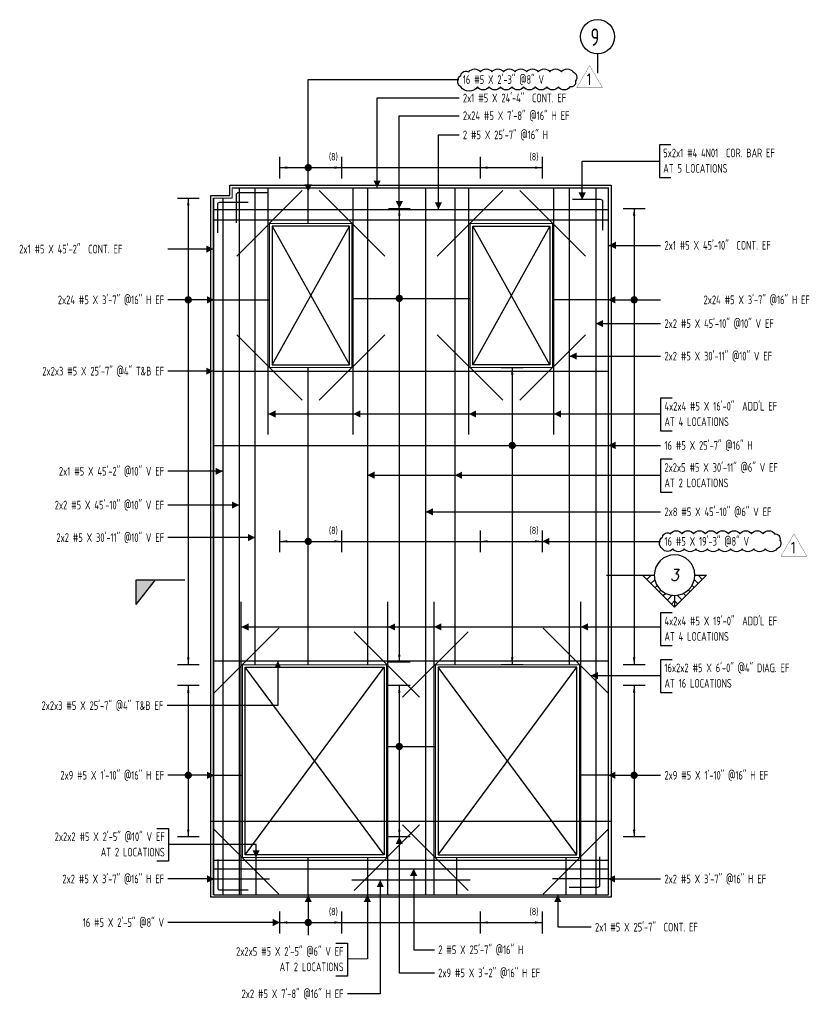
# Model space of a CAD drawing. Header units: inches. Extents: x 10095 to 38568, y -2433 to 4174.
# Drawn here: x 24308 to 24922, y 259 to 1021 of the extents above; entities that cross this region are included whole.
import ezdxf
from ezdxf.enums import TextEntityAlignment as Align

# ---------------------------------------------------------------- set-up
doc = ezdxf.new("R2010")
doc.units = ezdxf.units.IN
doc.header["$MEASUREMENT"] = 0
doc.linetypes.add('PHANTOM', pattern=[2.5, 1.25, -0.25, 0.25, -0.25, 0.25, -0.25])
doc.layers.get('0').update_dxf_attribs({"linetype": 'CONTINUOUS'})
for name, color, linetype in [('0-25', 7, 'CONTINUOUS'), ('0-25TEXT', 7, 'CONTINUOUS'), ('0-35', 3, 'CONTINUOUS'), ('0-35TEXT', 3, 'CONTINUOUS'), ('0-50', 10, 'CONTINUOUS'), ('3', 3, 'CONTINUOUS'), ('BAR-LBL', 2, 'CONTINUOUS'), ('GRID', 8, 'PHANTOM'), ('Hatch', 253, 'CONTINUOUS'), ('INTERMEDIATERANGELAY', 7, 'CONTINUOUS'), ('RANGELAY', 7, 'CONTINUOUS'), ('REBARS', 4, 'CONTINUOUS'), ('REV_1', 150, 'CONTINUOUS')]:
    doc.layers.add(name, color=color, linetype=linetype)
doc.layers.add('COVER', color=6, linetype='CONTINUOUS', lineweight=0, plot=False)
doc.styles.add('AR', font='ARCHQUIK.shx', dxfattribs={"width": 0.8})
doc.styles.add('ROMANT', font='romant')

# ---------------------------------------------------------------- blocks, each defined once
blk = doc.blocks.new('leadrblk')
blk.add_lwpolyline([(0, 0, 0, 1, 0), (1, 0, 1, 1, 0)], format="xyseb")
blk = doc.blocks.new('SECTARO')
at = {"linetype": 'Continuous'}
blk.add_line((33.32, 16.99), (20.13, 0), dxfattribs=at)
for p, q in [((33.32, 16.99), (33.32, 0)), ((33.32, 0), (0, 0))]:
    blk.add_line(p, q)
for points in [[(33.32, 0), (33.32, 16.99), (33.32, 0), (20.13, 0)], [(33.32, 16.99), (20.13, 0), (33.32, 0), (33.32, 16.99)]]:
    blk.add_solid(points, dxfattribs=at)
blk = doc.blocks.new('*X3')
at = {"color": 0, "linetype": 'Continuous'}
for p, q in [((-1.108, 0.278), (-1.075, 0.312)), ((-1.081, 0.217), (-1.031, 0.267)), ((-1.013, 0.197), (-0.986, 0.223)), ((-0.96, 0.161), (-0.942, 0.179)), ((-0.92, 0.112), (-0.898, 0.135)), ((-0.895, 0.05), (-0.854, 0.091)), ((-0.856, 0), (-0.81, 0.046)), ((-0.768, 0), (-0.765, 0.002))]:
    blk.add_line(p, q, dxfattribs=at)
blk = doc.blocks.new('*X2')
at = {"color": 0, "linetype": 'Continuous'}
for p, q in [((-1.108, 0.278), (-1.075, 0.312)), ((-0.96, 0.161), (-0.942, 0.179)), ((-0.856, 0), (-0.81, 0.046))]:
    blk.add_line(p, q, dxfattribs=at)
blk = doc.blocks.new('SECTNU')
at = {"linetype": 'Continuous'}
blk.add_line((-24.74, 0), (-32.81, 0), dxfattribs=at)
blk.add_line((0, 0), (-24.74, 0))
at = {"layer": '3'}
for p, q in [((-68.89, 0), (-46.81, 22.07)), ((-60.81, 0), (-68.89, 0))]:
    blk.add_line(p, q, dxfattribs=at)
at = {"layer": '3', "linetype": 'Continuous'}
blk.add_line((-46.81, 14), (-46.81, 22.07), dxfattribs=at)
at = {"layer": '3'}
for points in [[(-46.81, 22.07), (-24.74, 0), (-32.81, 0, 1)], [(-32.81, 0, 0.414214), (-46.81, 14)]]:
    blk.add_lwpolyline(points, format="xyb", dxfattribs=at)
for start, end in [(90, 180), (180, 0)]:
    blk.add_arc((-46.81, 0), 14, start, end, dxfattribs=at)
at = {"linetype": 'Continuous', "xscale": -64, "yscale": 64, "zscale": 64, "rotation": 359.9999999999999}
blk.add_blockref('*X3', (-117.73, 0), dxfattribs=at)
at = {"linetype": 'Continuous', "xscale": 64, "yscale": 64, "zscale": 64}
for name in ['*X3', '*X2']:
    blk.add_blockref(name, (24.1, 0), dxfattribs=at)
at = {"linetype": 'Continuous', "style": 'ROMANT', "oblique": 9, "width": 0.9}
blk.add_attdef('NO', text='', height=8, dxfattribs=at).set_placement((-46.81, 0), align=Align.MIDDLE)
blk = doc.blocks.new('*U723', base_point=(24723.02, 698.56))
at = {"layer": 'REBARS', "color": 0}
blk.add_lwpolyline([(24723.33, 698.56), (24723.33, 890.56)], dxfattribs=at)
blk = doc.blocks.new('*U724', base_point=(24657.64, 698.56))
at = {"layer": 'REBARS', "color": 0}
blk.add_lwpolyline([(24657.32, 698.56), (24657.32, 890.56)], dxfattribs=at)
blk = doc.blocks.new('*U725', base_point=(24567.03, 698.56))
at = {"layer": 'REBARS', "color": 0}
blk.add_lwpolyline([(24567.34, 698.56), (24567.34, 890.56)], dxfattribs=at)
blk = doc.blocks.new('*U726', base_point=(24501.64, 698.56))
at = {"layer": 'REBARS', "color": 0}
blk.add_lwpolyline([(24501.33, 698.56), (24501.33, 890.56)], dxfattribs=at)
blk = doc.blocks.new('*U571', base_point=(24605.53, 394.67))
at = {"layer": 'REBARS', "color": 0}
blk.add_lwpolyline([(24605.75, 394.89), (24656.67, 343.98)], dxfattribs=at)
blk = doc.blocks.new('*U572', base_point=(24605.53, 494.44))
at = {"layer": 'REBARS', "color": 0}
blk.add_lwpolyline([(24605.75, 494.22), (24656.67, 545.14)], dxfattribs=at)
blk = doc.blocks.new('*U573', base_point=(24458.48, 391.72))
at = {"layer": 'REBARS', "color": 0}
blk.add_lwpolyline([(24458.71, 391.94), (24509.62, 341.03)], dxfattribs=at)
blk = doc.blocks.new('*U574', base_point=(24619.13, 394.67))
at = {"layer": 'REBARS', "color": 0}
blk.add_lwpolyline([(24618.91, 394.89), (24568, 343.98)], dxfattribs=at)
blk = doc.blocks.new('*U575', base_point=(24458.48, 497.4))
at = {"layer": 'REBARS', "color": 0}
blk.add_lwpolyline([(24458.71, 497.18), (24509.62, 548.09)], dxfattribs=at)
blk = doc.blocks.new('*U576', base_point=(24619.13, 494.44))
at = {"layer": 'REBARS', "color": 0}
blk.add_lwpolyline([(24618.91, 494.22), (24568, 545.14)], dxfattribs=at)
blk = doc.blocks.new('*U1306', base_point=(24632.53, 775.96))
at = {"layer": 'REBARS', "color": 0}
blk.add_lwpolyline([(24632.75, 776.18), (24683.66, 725.27)], dxfattribs=at)
blk = doc.blocks.new('*U1307', base_point=(24748.13, 775.96))
at = {"layer": 'REBARS', "color": 0}
blk.add_lwpolyline([(24747.91, 776.18), (24697, 725.27)], dxfattribs=at)
blk = doc.blocks.new('*U1308', base_point=(24632.53, 837.69))
at = {"layer": 'REBARS', "color": 0}
blk.add_lwpolyline([(24632.75, 837.47), (24683.66, 888.39)], dxfattribs=at)
blk = doc.blocks.new('*U1309', base_point=(24748.13, 837.69))
at = {"layer": 'REBARS', "color": 0}
blk.add_lwpolyline([(24747.91, 837.47), (24697, 888.39)], dxfattribs=at)
blk = doc.blocks.new('*U1310', base_point=(24476.53, 775.96))
at = {"layer": 'REBARS', "color": 0}
blk.add_lwpolyline([(24476.75, 776.18), (24527.67, 725.27)], dxfattribs=at)
blk = doc.blocks.new('*U1311', base_point=(24592.14, 775.96))
at = {"layer": 'REBARS', "color": 0}
blk.add_lwpolyline([(24591.92, 776.18), (24541, 725.27)], dxfattribs=at)
blk = doc.blocks.new('*U1312', base_point=(24476.53, 837.69))
at = {"layer": 'REBARS', "color": 0}
blk.add_lwpolyline([(24476.75, 837.47), (24527.67, 888.39)], dxfattribs=at)
blk = doc.blocks.new('*U1313', base_point=(24592.14, 837.69))
at = {"layer": 'REBARS', "color": 0}
blk.add_lwpolyline([(24591.92, 837.47), (24541, 888.39)], dxfattribs=at)
blk = doc.blocks.new('*U1076', base_point=(24461.71, 344.05))
at = {"layer": 'REBARS', "color": 0}
blk.add_lwpolyline([(24461.96, 368.05), (24461.96, 346.05, 0.414214), (24463.71, 344.3), (24485.71, 344.3)], format="xyb", dxfattribs=at)
blk = doc.blocks.new('*U1077', base_point=(24759.23, 346.05))
at = {"layer": 'REBARS', "color": 0}
blk.add_lwpolyline([(24758.98, 370.05), (24758.98, 348.05, -0.414214), (24757.23, 346.3), (24735.23, 346.3)], format="xyb", dxfattribs=at)
blk = doc.blocks.new('*U698', base_point=(24766.27, 340.56))
at = {"layer": 'REBARS', "color": 0}
blk.add_lwpolyline([(24765.96, 340.56), (24765.96, 890.56)], dxfattribs=at)
blk = doc.blocks.new('*U639', base_point=(24459.02, 340.56))
at = {"layer": 'REBARS', "color": 0}
blk.add_lwpolyline([(24458.71, 340.56), (24458.71, 882.56)], dxfattribs=at)
blk = doc.blocks.new('*U1481', base_point=(24532.68, 862.6))
at = {"layer": 'REBARS', "color": 0}
blk.add_lwpolyline([(24532.36, 862.6), (24532.36, 889.6)], dxfattribs=at)
blk = doc.blocks.new('*U1078', base_point=(24461.71, 879.56))
at = {"layer": 'REBARS', "color": 0}
blk.add_lwpolyline([(24461.96, 855.56), (24461.96, 877.56, -0.414214), (24463.71, 879.31), (24485.71, 879.31)], format="xyb", dxfattribs=at)
blk = doc.blocks.new('*U1351', base_point=(24458.71, 689.83))
at = {"layer": 'REBARS', "color": 0}
blk.add_lwpolyline([(24458.71, 690.14), (24765.71, 690.14)], dxfattribs=at)
blk = doc.blocks.new('rendmark')
at = {"color": 4}
blk.add_line((0, -3), (0, 3), dxfattribs=at)
blk = doc.blocks.new('rarrow')
at = {"color": 7}
blk.add_solid([(2, -0.33), (2, 0.33), (0, 0)], dxfattribs=at)
blk = doc.blocks.new('*U1788', base_point=(24690.98, 750.85))
at = {"layer": 'RANGELAY'}
blk.add_line((24690.98, 750.85), (24690.98, 519.56), dxfattribs=at)
at = {"layer": 'RANGELAY', "xscale": 2.834645669291339, "yscale": 2.834645669291339}
for name, p, rotation in [('rendmark', (24690.98, 750.85), 269.9999999999999), ('rarrow', (24690.98, 750.85), 269.9999999999999), ('rendmark', (24690.98, 519.56), 89.999996929531), ('rarrow', (24690.98, 519.56), 89.999996929531)]:
    blk.add_blockref(name, p, dxfattribs=dict(at, rotation=rotation))
blk = doc.blocks.new('VPM75F6F0')
at = {"const_width": 1}
blk.add_lwpolyline([(-0.5, 0, 1), (0.5, 0, 1)], format="xyb", close=True, dxfattribs=at)
blk = doc.blocks.new('*U745', base_point=(24473.956016, 890.245465))
at = {"layer": 'REBARS', "color": 0}
blk.add_lwpolyline([(24473.956016, 890.557965), (24765.956016, 890.557965)], dxfattribs=at)
blk = doc.blocks.new('*U640', base_point=(24458.39, 882.56))
at = {"layer": 'REBARS', "color": 0}
blk.add_lwpolyline([(24458.71, 882.56), (24458.71, 340.56)], dxfattribs=at)
blk = doc.blocks.new('*U1079', base_point=(24476.33, 887.21))
at = {"layer": 'REBARS', "color": 0}
blk.add_lwpolyline([(24476.58, 863.21), (24476.58, 885.21, -0.414214), (24478.33, 886.96), (24500.33, 886.96)], format="xyb", dxfattribs=at)
blk = doc.blocks.new('*U638', base_point=(24465.59, 882.56))
at = {"layer": 'REBARS', "color": 0}
blk.add_lwpolyline([(24465.9, 882.56), (24465.9, 340.56)], dxfattribs=at)
blk = doc.blocks.new('*U1080', base_point=(24761.75, 881.62))
at = {"layer": 'REBARS', "color": 0}
blk.add_lwpolyline([(24761.5, 857.62), (24761.5, 879.62, 0.414214), (24759.75, 881.37), (24737.75, 881.37)], format="xyb", dxfattribs=at)
blk = doc.blocks.new('*U656', base_point=(24532.68, 340.56))
at = {"layer": 'REBARS', "color": 0}
blk.add_lwpolyline([(24532.36, 340.56), (24532.36, 369.56)], dxfattribs=at)
blk = doc.blocks.new('*U1350', base_point=(24458.96, 873.34))
at = {"layer": 'REBARS', "color": 0}
blk.add_lwpolyline([(24458.96, 873.65), (24765.96, 873.65)], dxfattribs=at)
blk = doc.blocks.new('*U1787', base_point=(24785.77, 503.56))
at = {"layer": 'RANGELAY'}
blk.add_line((24785.77, 503.56), (24785.77, 385.56), dxfattribs=at)
at = {"layer": 'RANGELAY', "xscale": 2.834645669291339, "yscale": 2.834645669291339}
for name, p, rotation in [('rendmark', (24785.77, 503.56), 269.9999999999999), ('rarrow', (24785.77, 503.56), 269.9999999999999), ('rarrow', (24785.77, 385.56), 89.999996929531), ('rendmark', (24785.77, 385.56), 89.999996929531)]:
    blk.add_blockref(name, p, dxfattribs=dict(at, rotation=rotation))
blk = doc.blocks.new('VPM75FBD0')
at = {"const_width": 1}
blk.add_lwpolyline([(-0.5, 0, 1), (0.5, 0, 1)], format="xyb", close=True, dxfattribs=at)
blk = doc.blocks.new('*U673', base_point=(24765.53, 433.19))
at = {"layer": 'REBARS', "color": 0}
blk.add_lwpolyline([(24765.53, 433.51), (24743.53, 433.51)], dxfattribs=at)
blk = doc.blocks.new('*U1786', base_point=(24785.77, 874.56))
at = {"layer": 'RANGELAY'}
blk.add_line((24785.77, 874.56), (24785.77, 519.56), dxfattribs=at)
at = {"layer": 'RANGELAY', "xscale": 2.834645669291339, "yscale": 2.834645669291339}
for name, p, rotation in [('rendmark', (24785.77, 874.56), 269.9999999999999), ('rarrow', (24785.77, 874.56), 269.9999999999999), ('rendmark', (24785.77, 519.56), 89.999996929531), ('rarrow', (24785.77, 519.56), 89.999996929531)]:
    blk.add_blockref(name, p, dxfattribs=dict(at, rotation=rotation))
blk = doc.blocks.new('VPM75FCD0')
at = {"const_width": 1}
blk.add_lwpolyline([(-0.5, 0, 1), (0.5, 0, 1)], format="xyb", close=True, dxfattribs=at)
blk = doc.blocks.new('*U781', base_point=(24765.53, 803.08))
at = {"layer": 'REBARS', "color": 0}
blk.add_lwpolyline([(24765.53, 803.4), (24722.53, 803.4)], dxfattribs=at)
blk = doc.blocks.new('*U1785', base_point=(24439.1, 503.56))
at = {"layer": 'RANGELAY'}
blk.add_line((24439.1, 503.56), (24439.1, 385.56), dxfattribs=at)
at = {"layer": 'RANGELAY', "xscale": 2.834645669291339, "yscale": 2.834645669291339}
for name, p, rotation in [('rendmark', (24439.1, 503.56), 269.9999999999999), ('rarrow', (24439.1, 503.56), 269.9999999999999), ('rarrow', (24439.1, 385.56), 89.999996929531), ('rendmark', (24439.1, 385.56), 89.999996929531)]:
    blk.add_blockref(name, p, dxfattribs=dict(at, rotation=rotation))
blk = doc.blocks.new('VPM75FDD0')
at = {"const_width": 1}
blk.add_lwpolyline([(-0.5, 0, 1), (0.5, 0, 1)], format="xyb", close=True, dxfattribs=at)
blk = doc.blocks.new('*U672', base_point=(24459.33, 433.19))
at = {"layer": 'REBARS', "color": 0}
blk.add_lwpolyline([(24459.33, 433.51), (24481.33, 433.51)], dxfattribs=at)
blk = doc.blocks.new('*U1784', base_point=(24439.1, 882.56))
at = {"layer": 'RANGELAY'}
blk.add_line((24439.1, 882.56), (24439.1, 519.56), dxfattribs=at)
at = {"layer": 'RANGELAY', "xscale": 2.834645669291339, "yscale": 2.834645669291339}
for name, p, rotation in [('rendmark', (24439.1, 882.56), 269.9999999999999), ('rarrow', (24439.1, 882.56), 269.9999999999999), ('rendmark', (24439.1, 519.56), 89.999996929531), ('rarrow', (24439.1, 519.56), 89.999996929531)]:
    blk.add_blockref(name, p, dxfattribs=dict(at, rotation=rotation))
blk = doc.blocks.new('VPM75FED0')
at = {"const_width": 1}
blk.add_lwpolyline([(-0.5, 0, 1), (0.5, 0, 1)], format="xyb", close=True, dxfattribs=at)
blk = doc.blocks.new('*U780', base_point=(24459.33, 803.08))
at = {"layer": 'REBARS', "color": 0}
blk.add_lwpolyline([(24459.33, 803.4), (24502.33, 803.4)], dxfattribs=at)
blk = doc.blocks.new('*U762', base_point=(24491.43, 519.56))
at = {"layer": 'REBARS', "color": 0}
blk.add_lwpolyline([(24491.11, 519.56), (24491.11, 890.56)], dxfattribs=at)
blk = doc.blocks.new('*U697', base_point=(24478.39, 890.56))
at = {"layer": 'REBARS', "color": 0}
blk.add_lwpolyline([(24478.71, 890.56), (24478.71, 340.56)], dxfattribs=at)
blk = doc.blocks.new('*U1783', base_point=(24603.17, 874.56))
at = {"layer": 'RANGELAY'}
blk.add_line((24603.17, 874.56), (24603.17, 521.56), dxfattribs=at)
at = {"layer": 'RANGELAY', "xscale": 2.834645669291339, "yscale": 2.834645669291339}
for name, p, rotation in [('rendmark', (24603.17, 874.56), 269.9999999999999), ('rarrow', (24603.17, 874.56), 269.9999999999999), ('rarrow', (24603.17, 521.56), 89.999996929531), ('rendmark', (24603.17, 521.56), 89.999996929531)]:
    blk.add_blockref(name, p, dxfattribs=dict(at, rotation=rotation))
blk = doc.blocks.new('VPM760110')
at = {"const_width": 1}
blk.add_lwpolyline([(-0.5, 0, 1), (0.5, 0, 1)], format="xyb", close=True, dxfattribs=at)
blk = doc.blocks.new('*U801', base_point=(24566.32, 804.22))
at = {"layer": 'REBARS', "color": 0}
blk.add_lwpolyline([(24566.32, 804.53), (24658.32, 804.53)], dxfattribs=at)
blk = doc.blocks.new('*U1782', base_point=(24603.17, 503.56))
at = {"layer": 'RANGELAY'}
blk.add_line((24603.17, 503.56), (24603.17, 385.56), dxfattribs=at)
at = {"layer": 'RANGELAY', "xscale": 2.834645669291339, "yscale": 2.834645669291339}
for name, p, rotation in [('rendmark', (24603.17, 503.56), 269.9999999999999), ('rarrow', (24603.17, 503.56), 269.9999999999999), ('rarrow', (24603.17, 385.56), 89.999996929531), ('rendmark', (24603.17, 385.56), 89.999996929531)]:
    blk.add_blockref(name, p, dxfattribs=dict(at, rotation=rotation))
blk = doc.blocks.new('VPM760210')
at = {"const_width": 1}
blk.add_lwpolyline([(-0.5, 0, 1), (0.5, 0, 1)], format="xyb", close=True, dxfattribs=at)
blk = doc.blocks.new('*U680', base_point=(24593.33, 455.6))
at = {"layer": 'REBARS', "color": 0}
blk.add_lwpolyline([(24593.33, 455.92), (24631.33, 455.92)], dxfattribs=at)
blk = doc.blocks.new('*U1349', base_point=(24458.96, 340.87))
at = {"layer": 'REBARS', "color": 0}
blk.add_lwpolyline([(24458.96, 340.56), (24765.96, 340.56)], dxfattribs=at)
blk = doc.blocks.new('*U696', base_point=(24623.32, 890.56))
at = {"layer": 'REBARS', "color": 0}
blk.add_lwpolyline([(24623.63, 890.56), (24623.63, 340.56)], dxfattribs=at)
blk = doc.blocks.new('*U759', base_point=(24646.02, 890.56))
at = {"layer": 'REBARS', "color": 0}
blk.add_lwpolyline([(24646.33, 890.56), (24646.33, 519.56)], dxfattribs=at)
blk = doc.blocks.new('*U760', base_point=(24578.03, 890.56))
at = {"layer": 'REBARS', "color": 0}
blk.add_lwpolyline([(24578.34, 890.56), (24578.34, 519.56)], dxfattribs=at)
blk = doc.blocks.new('*U577', base_point=(24766.18, 391.72))
at = {"layer": 'REBARS', "color": 0}
blk.add_lwpolyline([(24765.96, 391.94), (24715.04, 341.03)], dxfattribs=at)
blk = doc.blocks.new('*U578', base_point=(24766.18, 497.4))
at = {"layer": 'REBARS', "color": 0}
blk.add_lwpolyline([(24765.96, 497.18), (24715.04, 548.09)], dxfattribs=at)
blk = doc.blocks.new('*U538', base_point=(24744.02, 340.56))
at = {"layer": 'REBARS', "color": 0}
blk.add_lwpolyline([(24744.33, 340.56), (24744.33, 568.56)], dxfattribs=at)
blk = doc.blocks.new('*U539', base_point=(24630.64, 340.56))
at = {"layer": 'REBARS', "color": 0}
blk.add_lwpolyline([(24630.33, 340.56), (24630.33, 568.56)], dxfattribs=at)
blk = doc.blocks.new('*U540', base_point=(24594.02, 340.56))
at = {"layer": 'REBARS', "color": 0}
blk.add_lwpolyline([(24594.33, 340.56), (24594.33, 568.56)], dxfattribs=at)
blk = doc.blocks.new('*U541', base_point=(24480.64, 340.56))
at = {"layer": 'REBARS', "color": 0}
blk.add_lwpolyline([(24480.33, 340.56), (24480.33, 568.56)], dxfattribs=at)
blk = doc.blocks.new('*U654', base_point=(24732.51, 340.56))
at = {"layer": 'REBARS', "color": 0}
blk.add_lwpolyline([(24732.82, 340.56), (24732.82, 369.56)], dxfattribs=at)
blk = doc.blocks.new('*U655', base_point=(24492.15, 340.56))
at = {"layer": 'REBARS', "color": 0}
blk.add_lwpolyline([(24491.84, 340.56), (24491.84, 369.56)], dxfattribs=at)
blk = doc.blocks.new('*U1347', base_point=(24458.71, 748.21))
at = {"layer": 'REBARS', "color": 0}
blk.add_lwpolyline([(24458.71, 747.9), (24765.71, 747.9)], dxfattribs=at)
blk = doc.blocks.new('*U1348', base_point=(24458.71, 865.44))
at = {"layer": 'REBARS', "color": 0}
blk.add_lwpolyline([(24458.71, 865.76), (24765.71, 865.76)], dxfattribs=at)
blk = doc.blocks.new('*U652', base_point=(24647.46, 369.56))
at = {"layer": 'REBARS', "color": 0}
blk.add_lwpolyline([(24647.78, 369.56), (24647.78, 340.56)], dxfattribs=at)
blk = doc.blocks.new('*U653', base_point=(24578.03, 369.56))
at = {"layer": 'REBARS', "color": 0}
blk.add_lwpolyline([(24578.34, 369.56), (24578.34, 340.56)], dxfattribs=at)
blk = doc.blocks.new('*U1345', base_point=(24458.71, 367.74))
at = {"layer": 'REBARS', "color": 0}
blk.add_lwpolyline([(24458.71, 367.43), (24765.71, 367.43)], dxfattribs=at)
blk = doc.blocks.new('*U1346', base_point=(24458.71, 522.19))
at = {"layer": 'REBARS', "color": 0}
blk.add_lwpolyline([(24458.71, 522.51), (24765.71, 522.51)], dxfattribs=at)
blk = doc.blocks.new('*U1781', base_point=(24510.33, 318.97))
at = {"layer": 'INTERMEDIATERANGELAY'}
blk.add_line((24558.34, 318.97), (24666.32, 318.97), dxfattribs=at)
at = {"layer": 'RANGELAY'}
for p, q in [((24510.33, 318.97), (24558.34, 318.97)), ((24666.32, 318.97), (24714.33, 318.97))]:
    blk.add_line(p, q, dxfattribs=at)
at = {"layer": 'RANGELAY', "xscale": 2.834645669291339, "yscale": 2.834645669291339}
for name, p in [('rendmark', (24510.33, 318.97)), ('rendmark', (24666.32, 318.97)), ('rarrow', (24510.33, 318.97)), ('rarrow', (24666.32, 318.97))]:
    blk.add_blockref(name, p, dxfattribs=at)
at = {"layer": 'RANGELAY', "xscale": 2.834645669291339, "yscale": 2.834645669291339, "rotation": 179.999996929531}
for name, p in [('rendmark', (24558.34, 318.97)), ('rendmark', (24714.33, 318.97)), ('rarrow', (24558.34, 318.97)), ('rarrow', (24714.33, 318.97))]:
    blk.add_blockref(name, p, dxfattribs=at)
blk = doc.blocks.new('VPM760A50')
at = {"const_width": 1}
blk.add_lwpolyline([(-0.5, 0, 1), (0.5, 0, 1)], format="xyb", close=True, dxfattribs=at)
blk = doc.blocks.new('*U1780', base_point=(24510.33, 615.49))
at = {"layer": 'INTERMEDIATERANGELAY'}
blk.add_line((24558.34, 615.49), (24666.32, 615.49), dxfattribs=at)
at = {"layer": 'RANGELAY'}
for p, q in [((24510.33, 615.49), (24558.34, 615.49)), ((24666.32, 615.49), (24714.33, 615.49))]:
    blk.add_line(p, q, dxfattribs=at)
at = {"layer": 'RANGELAY', "xscale": 2.834645669291339, "yscale": 2.834645669291339}
for name, p in [('rendmark', (24510.33, 615.49)), ('rendmark', (24666.32, 615.49)), ('rarrow', (24510.33, 615.49)), ('rarrow', (24666.32, 615.49))]:
    blk.add_blockref(name, p, dxfattribs=at)
at = {"layer": 'RANGELAY', "xscale": 2.834645669291339, "yscale": 2.834645669291339, "rotation": 179.999996929531}
for name, p in [('rendmark', (24558.34, 615.49)), ('rendmark', (24714.33, 615.49)), ('rarrow', (24558.34, 615.49)), ('rarrow', (24714.33, 615.49))]:
    blk.add_blockref(name, p, dxfattribs=at)
blk = doc.blocks.new('VPM760AF0')
at = {"const_width": 1}
blk.add_lwpolyline([(-0.5, 0, 1), (0.5, 0, 1)], format="xyb", close=True, dxfattribs=at)
blk = doc.blocks.new('*U1779', base_point=(24510.33, 906.25))
at = {"layer": 'INTERMEDIATERANGELAY'}
blk.add_line((24558.34, 906.25), (24666.32, 906.25), dxfattribs=at)
at = {"layer": 'RANGELAY'}
for p, q in [((24510.33, 906.25), (24558.34, 906.25)), ((24666.32, 906.25), (24714.33, 906.25))]:
    blk.add_line(p, q, dxfattribs=at)
at = {"layer": 'RANGELAY', "xscale": 2.834645669291339, "yscale": 2.834645669291339}
for name, p in [('rendmark', (24510.33, 906.25)), ('rendmark', (24666.32, 906.25)), ('rarrow', (24510.33, 906.25)), ('rarrow', (24666.32, 906.25))]:
    blk.add_blockref(name, p, dxfattribs=at)
at = {"layer": 'RANGELAY', "xscale": 2.834645669291339, "yscale": 2.834645669291339, "rotation": 179.999996929531}
for name, p in [('rendmark', (24558.34, 906.25)), ('rendmark', (24714.33, 906.25)), ('rarrow', (24558.34, 906.25)), ('rarrow', (24714.33, 906.25))]:
    blk.add_blockref(name, p, dxfattribs=at)
blk = doc.blocks.new('VPM760B90')
at = {"const_width": 1}
blk.add_lwpolyline([(-0.5, 0, 1), (0.5, 0, 1)], format="xyb", close=True, dxfattribs=at)
blk = doc.blocks.new('*U761', base_point=(24735.18, 519.56))
at = {"layer": 'REBARS', "color": 0}
blk.add_lwpolyline([(24735.5, 519.56), (24735.5, 890.56)], dxfattribs=at)
blk = doc.blocks.new('*U695', base_point=(24756.27, 890.56))
at = {"layer": 'REBARS', "color": 0}
blk.add_lwpolyline([(24755.96, 890.56), (24755.96, 340.56)], dxfattribs=at)
blk = doc.blocks.new('*U1473', base_point=(24532.68, 519.56))
at = {"layer": 'REBARS', "color": 0}
blk.add_lwpolyline([(24532.36, 519.56), (24532.36, 750.56)], dxfattribs=at)
blk = doc.blocks.new('*U779', base_point=(24765.33, 352.53))
at = {"layer": 'REBARS', "color": 0}
blk.add_lwpolyline([(24765.33, 352.84), (24722.33, 352.84)], dxfattribs=at)
blk = doc.blocks.new('*U1344', base_point=(24458.96, 360.5))
at = {"layer": 'REBARS', "color": 0}
blk.add_lwpolyline([(24458.96, 360.81), (24765.96, 360.81)], dxfattribs=at)
blk = doc.blocks.new('*U778', base_point=(24459.33, 352.53))
at = {"layer": 'REBARS', "color": 0}
blk.add_lwpolyline([(24459.33, 352.84), (24502.33, 352.84)], dxfattribs=at)
blk = doc.blocks.new('*U800', base_point=(24566.32, 351.87))
at = {"layer": 'REBARS', "color": 0}
blk.add_lwpolyline([(24566.32, 352.18), (24658.32, 352.18)], dxfattribs=at)
blk = doc.blocks.new('Rev_Tri (48)')
at = {"const_width": 0.128}
blk.add_lwpolyline([(6.69, 11.58), (13.37, 0), (0, 0)], close=True, dxfattribs=at)
at = {"color": 1, "style": 'ROMANT'}
blk.add_attdef('R', (3.93, 1.52, -0.03), '', height=5.75, dxfattribs=at)

msp = doc.modelspace()

# ---------------------------------------------------------------- linework, layer by layer
at = {"layer": '0-25'}
for p, q in [((24504.33102, 860.80797), (24564.33798, 752.84814)), ((24504.33102, 752.84814), (24564.33798, 860.80797)), ((24720.33102, 860.80797), (24660.32405, 752.84814)), ((24720.33102, 752.84814), (24660.32405, 860.80797)), ((24483.33102, 371.55797), (24591.33102, 517.55842)), ((24591.33102, 371.55797), (24483.33102, 517.55842)), ((24741.33102, 371.55797), (24633.33102, 517.55842)), ((24633.33102, 371.55797), (24741.33102, 517.55842))]:
    msp.add_line(p, q, dxfattribs=at)
at = {"layer": '0-25TEXT'}
for points in [[(24532.36311, 884.58463), (24532.36311, 974.75999), (24649.57573, 974.75999)], [(24585.91493, 890.55797), (24585.91493, 960.42353), (24649.66703, 960.42353)], [(24603.17422, 874.55797), (24603.17422, 946.67025), (24649.66703, 946.67025)], [(24633.59166, 873.6477), (24633.59166, 931.74554), (24649.66703, 931.74554)], [(24814.42135, 924.04015), (24805.42229, 924.04015), (24805.42229, 898.54283), (24814.42135, 898.54283)], [(24745.39305, 881.37155), (24745.39306, 911.29149), (24805.42229, 911.29149)], [(24458.70599, 842.8843), (24423.26368, 842.8843)], [(24765.95602, 845.78801), (24806.36721, 845.78801)], [(24459.33102, 803.39723), (24423.26368, 803.39723)], [(24765.53242, 803.39723), (24806.36588, 803.39723)], [(24755.956, 784.91944), (24806.36721, 784.91944)], [(24735.49509, 759.61519), (24806.36721, 759.61519)], [(24458.70599, 747.90042), (24423.26368, 747.90042)], [(24815.36627, 726.98115), (24806.36721, 726.98115), (24806.36721, 701.48383), (24815.36627, 701.48383)], [(24501.33096, 714.60745), (24806.36721, 714.60745)], [(24765.6811, 690.13774), (24806.36721, 690.13774)], [(24815.36627, 679.34707), (24806.36721, 679.34707), (24806.36721, 653.84975), (24815.36627, 653.84975)], [(24465.90275, 670.00174), (24423.26368, 670.00174)], [(24578.33799, 666.97338), (24806.36721, 666.97337)], [(24478.70602, 643.73816), (24423.26368, 643.73816)], [(24623.63428, 638.47441), (24806.36721, 638.47441)], [(24491.11317, 618.43391), (24423.26368, 618.43391)], [(24714.33102, 615.48532), (24806.36721, 615.48532)], [(24815.36627, 559.90753), (24806.36721, 559.90753), (24806.36721, 534.4102), (24815.36627, 534.4102)], [(24480.33102, 548.89999), (24806.36721, 548.89999)], [(24508.74394, 522.50615), (24508.74394, 487.71756), (24422.63405, 487.71756)], [(24815.36627, 523.44672), (24806.36721, 523.44672), (24806.36721, 497.9494), (24815.36627, 497.9494)], [(24752.05905, 511.07302), (24806.36721, 511.07302)], [(24459.33102, 433.50507), (24423.26368, 433.50507)], [(24765.53242, 433.50507), (24806.36587, 433.50507)], [(24414.76542, 392.11686), (24423.76448, 392.11686), (24423.76448, 366.61954), (24414.76542, 366.61954)], [(24603.17421, 385.55801), (24603.17421, 279.77294), (24630.47232, 279.77294)], [(24491.83865, 369.558), (24491.83865, 379.7432), (24423.76448, 379.74316)], [(24614.39695, 360.81471), (24614.39695, 297.77384), (24630.47232, 297.77384)], [(24459.33102, 352.84048), (24423.26368, 352.84048)], [(24588.399, 352.17987), (24588.399, 263.50358), (24562.82756, 263.50358)], [(24765.33101, 352.84048), (24806.36587, 352.84048)], [(24532.36308, 340.55801), (24532.36308, 309.12738)], [(24578.33798, 340.55788), (24578.33798, 290.5954), (24562.82756, 290.46125)], [(24726.37281, 340.55797), (24726.37281, 315.57941), (24752.3737, 315.57941)], [(24510.33102, 318.96997), (24423.26368, 318.96997)], [(24553.82851, 302.83495), (24562.82756, 302.83495), (24562.82756, 277.33763), (24553.82851, 277.33763)]]:
    msp.add_lwpolyline(points, dxfattribs=at)
at = {"layer": '0-35'}
for points in [[(24471.33102, 892.55797), (24767.95602, 892.55797), (24767.95602, 338.55797), (24456.70602, 338.55797), (24456.70602, 884.55797), (24471.33102, 884.55797)], [(24504.33102, 752.84814), (24564.33798, 752.84814), (24564.33798, 860.80797), (24504.33102, 860.80797)], [(24720.33102, 752.84814), (24660.32405, 752.84814), (24660.32405, 860.80797), (24720.33102, 860.80797)], [(24483.33102, 517.55842), (24591.33102, 517.55842), (24591.33102, 371.55797), (24483.33102, 371.55797)], [(24741.33102, 517.55842), (24633.33102, 517.55842), (24633.33102, 371.55797), (24741.33102, 371.55797)]]:
    msp.add_lwpolyline(points, close=True, dxfattribs=at)
at = {"layer": '0-50'}
msp.add_circle((24757.30428, 1008.14398), 13.27228, dxfattribs=at)
at = {"layer": 'COVER'}
for points in [[(24473.33102, 890.55797), (24765.95602, 890.55797), (24765.95602, 340.55797), (24458.70602, 340.55797), (24458.70602, 882.55797), (24473.33102, 882.55797)], [(24502.33102, 750.84814), (24566.33798, 750.84814), (24566.33798, 862.80797), (24502.33102, 862.80797)], [(24722.33102, 750.84814), (24658.32405, 750.84814), (24658.32405, 862.80797), (24722.33102, 862.80797)], [(24481.33102, 519.55842), (24593.33102, 519.55842), (24593.33102, 369.55797), (24481.33102, 369.55797)], [(24743.33102, 519.55842), (24631.33102, 519.55842), (24631.33102, 369.55797), (24743.33102, 369.55797)]]:
    msp.add_lwpolyline(points, close=True, dxfattribs=at)
at = {"layer": 'GRID', "lineweight": -3}
msp.add_lwpolyline([(24757.30428, 994.87171), (24757.30428, 979.65305)], dxfattribs=at)
at = {"layer": 'Hatch'}
msp.add_line((24767.95602, 397.55797), (24456.70602, 397.55797), dxfattribs=at)
at = {"layer": 'REV_1'}
for points in [[(24650.95792, 969.0231, -0.52056705), (24650.95792, 978.0231, -0.52056705), (24657.25139, 980.72963, -0.52056705), (24666.25139, 980.72963, -0.52056705), (24675.25139, 980.72963, -0.52056705), (24684.25139, 980.72963, -0.52056705), (24693.25139, 980.72963, -0.52056705), (24702.25139, 980.72963, -0.52056705), (24711.25139, 980.72963, -0.52056705), (24720.25139, 980.72963, -0.52056705), (24729.25139, 980.72963, -0.52056705), (24738.25139, 980.72963, -0.52056705), (24740.21148, 973.68971, -0.52056705), (24735.87809, 969.0231, -0.52056705), (24726.87809, 969.0231, -0.52056705), (24717.87809, 969.0231, -0.52056705), (24708.87809, 969.0231, -0.52056705), (24699.87809, 969.0231, -0.52056705), (24690.87809, 969.0231, -0.52056705), (24681.87809, 969.0231, -0.52056705), (24672.87809, 969.0231, -0.52056705), (24663.87809, 969.0231, -0.52056705)], [(24807.7494, 609.74843, -0.52056705), (24807.7494, 618.74843, -0.52056705), (24814.04287, 621.45496, -0.52056705), (24823.04287, 621.45496, -0.52056705), (24832.04287, 621.45496, -0.52056705), (24841.04287, 621.45496, -0.52056705), (24850.04287, 621.45496, -0.52056705), (24859.04287, 621.45496, -0.52056705), (24868.04287, 621.45496, -0.52056705), (24877.04287, 621.45496, -0.52056705), (24886.04287, 621.45496, -0.52056705), (24895.04287, 621.45496, -0.52056705), (24899.05102, 616.46311, -0.52056705), (24896.7657, 609.74843, -0.52056705), (24887.7657, 609.74843, -0.52056705), (24878.7657, 609.74843, -0.52056705), (24869.7657, 609.74843, -0.52056705), (24860.7657, 609.74843, -0.52056705), (24851.7657, 609.74843, -0.52056705), (24842.7657, 609.74843, -0.52056705), (24833.7657, 609.74843, -0.52056705), (24824.7657, 609.74843, -0.52056705), (24815.7657, 609.74843, -0.52056705)]]:
    msp.add_lwpolyline(points, format="xyb", close=True, dxfattribs=at)

# ---------------------------------------------------------------- block references
ref = msp.add_blockref('SECTNU', (24764.38075, 589.26557), dxfattribs=dict(xscale=1.129181470141702, yscale=1.129181470141702, zscale=1.129181470141702, rotation=180))
ref.add_attrib('NO', '3', dxfattribs={"linetype": 'Continuous', "height": 9.03345, "style": 'ROMANT', "oblique": 9, "width": 0.9}).set_placement((24817.24078, 589.26556), align=Align.MIDDLE)
at = {"xscale": 1.129181470141702, "yscale": 1.129181470141702, "zscale": 1.129181470141702, "rotation": 180}
msp.add_blockref('SECTARO', (24436.30753, 585.59353), dxfattribs=at)
at = {"layer": '0-25', "xscale": 1.5, "yscale": 1.5, "zscale": 1.5}
for p in [(24741.17116, 968.30485, -0.15), (24900.01292, 604.04292, -0.15)]:
    msp.add_blockref('Rev_Tri (48)', p, dxfattribs=at).add_auto_attribs({'R': '1'})
at = {"layer": '0-25TEXT'}
for name, p, xscale, yscale in [('VPM760B90', (24532.3631, 906.25411), 2.834645669291338, 2.834645669291338), ('leadrblk', (24765.95602, 845.78801), 5.623937007874017, 2.250708661417324), ('leadrblk', (24458.70599, 842.8843), -5.623937007874017, 2.250708661417324), ('leadrblk', (24459.33102, 803.39723), -5.623937007874017, 2.250708661417324), ('leadrblk', (24765.53242, 803.39723), 5.623937007874017, 2.250708661417324), ('leadrblk', (24755.95601, 784.91944), 5.623937007874017, 2.250708661417324), ('leadrblk', (24735.49509, 759.61518), 5.623937007874017, 2.250708661417324), ('leadrblk', (24458.70599, 747.90042), -5.623937007874017, 2.250708661417324), ('leadrblk', (24501.33096, 714.60745), 5.623937007874017, 2.250708661417324), ('leadrblk', (24567.33805, 714.60748), 5.623937007874017, 2.250708661417324), ('leadrblk', (24657.32399, 714.6074), 5.623937007874017, 2.250708661417324), ('leadrblk', (24723.33108, 714.60753), 5.623937007874017, 2.250708661417324), ('leadrblk', (24765.6811, 690.13774), 5.623937007874017, 2.250708661417324), ('leadrblk', (24465.90275, 670.00174), -5.623937007874017, 2.250708661417324), ('leadrblk', (24578.33799, 666.97338), 5.623937007874017, 2.250708661417324), ('leadrblk', (24646.33026, 666.97338), 5.623937007874017, 2.250708661417324), ('leadrblk', (24478.70602, 643.73816), -5.623937007874017, 2.250708661417324), ('leadrblk', (24623.63428, 638.47441), 5.623937007874017, 2.250708661417324), ('leadrblk', (24491.11317, 618.43391), -5.623937007874017, 2.250708661417324), ('VPM760AF0', (24532.3631, 615.48532), 2.834645669291338, 2.834645669291338), ('leadrblk', (24714.33102, 615.48532), 5.623937007874017, 2.250708661417324), ('leadrblk', (24480.33102, 548.89999), 5.623937007874017, 2.250708661417324), ('leadrblk', (24594.33101, 548.90003), 5.623937007874017, 2.250708661417324), ('leadrblk', (24630.33102, 548.89994), 5.623937007874017, 2.250708661417324), ('leadrblk', (24744.33101, 548.90007), 5.623937007874017, 2.250708661417324), ('leadrblk', (24752.05905, 511.07302), 5.623937007874017, 2.250708661417324), ('leadrblk', (24459.33102, 433.50507), -5.623937007874017, 2.250708661417324), ('leadrblk', (24765.53242, 433.50507), 5.623937007874017, 2.250708661417324), ('leadrblk', (24459.33102, 352.84048), -5.623937007874017, 2.250708661417324), ('leadrblk', (24765.33101, 352.84048), 5.623937007874017, 2.250708661417324), ('VPM760A50', (24532.3631, 318.96997), 2.834645669291338, 2.834645669291338)]:
    msp.add_blockref(name, p, dxfattribs=dict(at, xscale=xscale, yscale=yscale))
for name, p, xscale, yscale, rotation in [('leadrblk', (24532.36311, 887.55755), 5.623937007874017, 2.250708661417324, 90.00000153523449), ('leadrblk', (24585.91493, 890.55797), 5.623937007874017, 2.250708661417324, 90.00000153523449), ('leadrblk', (24745.39305, 881.37155), 5.623937007874017, 2.250708661417324, 90.00000153523449), ('leadrblk', (24603.17422, 874.55797), 5.623937007874017, 2.250708661417324, 90.00000153523449), ('leadrblk', (24633.59166, 873.6477), 5.623937007874017, 2.250708661417324, 90.00000153523449), ('VPM75FED0', (24439.09518, 803.39723), 2.834645669291338, 2.834645669291338, 269.9999999999999), ('VPM760110', (24603.17422, 804.52809), 2.834645669291338, 2.834645669291338, 269.9999999999999), ('VPM75FCD0', (24785.76826, 803.39723), 2.834645669291338, 2.834645669291338, 90.00000000000007), ('VPM75F6F0', (24690.97844, 690.13775), 2.834645669291338, 2.834645669291338, 269.9999999999999), ('leadrblk', (24508.74394, 522.50615), 5.623937007874017, 2.250708661417324, 270.0000046057035), ('VPM760210', (24603.17422, 455.91523), 2.834645669291338, 2.834645669291338, 269.9999999999999), ('VPM75FDD0', (24439.09518, 433.50507), 2.834645669291338, 2.834645669291338, 269.9999999999999), ('VPM75FBD0', (24785.76826, 433.50507), 2.834645669291338, 2.834645669291338, 90.00000000000007), ('leadrblk', (24603.17421, 385.55801), -5.623937007874017, 2.250708661417324, 89.9999984647655), ('leadrblk', (24491.83865, 369.558), 5.623937007874017, 2.250708661417324, 90.00000153523449), ('leadrblk', (24614.39695, 360.81471), 5.623937007874017, 2.250708661417324, 270.0000046057035), ('leadrblk', (24588.399, 352.17987), 5.623937007874017, 2.250708661417324, 270.0000046057035), ('leadrblk', (24532.36308, 340.55801), -5.623937007874017, 2.250708661417324, 89.9999984647655), ('leadrblk', (24578.33798, 340.55788), -5.623937007874017, 2.250708661417324, 89.9999984647655), ('leadrblk', (24726.37281, 340.55797), -5.623937007874017, 2.250708661417324, 89.9999984647655), ('leadrblk', (24510.33102, 318.96997), 5.623937007874017, 2.250708661417324, 180.000003070469)]:
    msp.add_blockref(name, p, dxfattribs=dict(at, xscale=xscale, yscale=yscale, rotation=rotation))
at = {"layer": 'RANGELAY'}
for name, p in [('*U1779', (24510.33102, 906.25411)), ('*U1784', (24439.09518, 882.55797)), ('*U1783', (24603.17422, 874.55797)), ('*U1786', (24785.76826, 874.55797)), ('*U1788', (24690.97844, 750.84814)), ('*U1780', (24510.33102, 615.48532)), ('*U1785', (24439.09518, 503.55842)), ('*U1782', (24603.17422, 503.55842)), ('*U1787', (24785.76826, 503.55842)), ('*U1781', (24510.33102, 318.96997))]:
    msp.add_blockref(name, p, dxfattribs=at)
at = {"layer": 'REBARS', "color": 4}
for name, p in [('*U745', (24473.95602, 890.24547)), ('*U1079', (24476.33102, 887.20867)), ('*U1312', (24476.53289, 837.6944)), ('*U697', (24478.39352, 890.55797)), ('*U762', (24491.42559, 519.55842)), ('*U726', (24501.64345, 698.55796)), ('*U1481', (24532.6756, 862.60412)), ('*U1313', (24592.13611, 837.6944)), ('*U725', (24567.02555, 698.55796)), ('*U760', (24578.02548, 890.55797)), ('*U696', (24623.32177, 890.55797)), ('*U1308', (24632.52592, 837.6944)), ('*U759', (24646.01776, 890.55797)), ('*U724', (24657.63649, 698.55796)), ('*U1309', (24748.12914, 837.6944)), ('*U723', (24723.01858, 698.55796)), ('*U761', (24735.18268, 519.55842)), ('*U695', (24756.26851, 890.55797)), ('*U698', (24766.26834, 340.55796)), ('*U639', (24459.01834, 340.55796)), ('*U640', (24458.39352, 882.55797)), ('*U1078', (24461.70602, 879.55797)), ('*U638', (24465.59028, 882.55797)), ('*U1080', (24761.74757, 881.62154)), ('*U1350', (24458.95602, 873.33518)), ('*U1348', (24458.70601, 865.44318)), ('*U780', (24459.33102, 803.08473)), ('*U801', (24566.32405, 804.21559)), ('*U781', (24765.53242, 803.08473)), ('*U1310', (24476.53289, 775.9617)), ('*U1311', (24592.13611, 775.9617)), ('*U1306', (24632.52592, 775.9617)), ('*U1307', (24748.12914, 775.9617)), ('*U1347', (24458.70601, 748.21292)), ('*U1473', (24532.6756, 519.55842)), ('*U1351', (24458.70602, 689.82524)), ('*U541', (24480.64345, 340.55797)), ('*U540', (24594.01858, 340.55797)), ('*U539', (24630.64345, 340.55797)), ('*U538', (24744.01858, 340.55797)), ('*U575', (24458.48492, 497.39688)), ('*U576', (24619.12914, 494.44485)), ('*U572', (24605.53289, 494.44485)), ('*U578', (24766.17699, 497.39701)), ('*U1346', (24458.70602, 522.19365)), ('*U680', (24593.33102, 455.60273)), ('*U672', (24459.33102, 433.19257)), ('*U673', (24765.53242, 433.19257)), ('*U573', (24458.48488, 391.71954)), ('*U574', (24619.12914, 394.67153)), ('*U571', (24605.53289, 394.67153)), ('*U577', (24766.17699, 391.71938)), ('*U1345', (24458.70602, 367.73906)), ('*U1076', (24461.70602, 344.05438)), ('*U655', (24492.15114, 340.55796)), ('*U656', (24532.6756, 340.55796)), ('*U653', (24578.02548, 369.55797)), ('*U652', (24647.46335, 369.55797)), ('*U654', (24732.51089, 340.55796)), ('*U1077', (24759.22772, 346.05438)), ('*U1344', (24458.95602, 360.50221)), ('*U778', (24459.33102, 352.52798)), ('*U800', (24566.32405, 351.86737)), ('*U779', (24765.33101, 352.52798)), ('*U1349', (24458.95602, 340.87047))]:
    msp.add_blockref(name, p, dxfattribs=at)

# ---------------------------------------------------------------- texts
at = {"layer": '0-25TEXT', "style": 'AR', "width": 0.8}
for p in [(24558.33798, 911.9234), (24714.33102, 911.9234), (24558.33798, 621.15462), (24714.33102, 621.15462), (24558.33798, 324.63926), (24714.33102, 324.63926)]:
    msp.add_text(' (8) ', height=5.669291, dxfattribs=at).set_placement(p, align=Align.RIGHT)
at = {"layer": '0-35TEXT', "style": 'AR', "width": 0.8}
for s, p in [('AT 5 LOCATIONS', (24808.42198, 902.29244)), ('AT 4 LOCATIONS', (24809.3669, 705.23344)), ('AT 2 LOCATIONS', (24809.3669, 657.59936)), ('AT 4 LOCATIONS', (24809.3669, 538.15981)), ('AT 16 LOCATIONS', (24809.3669, 501.699))]:
    msp.add_text(s, height=6.7498312, dxfattribs=at).set_placement(p)
for p in [(24420.76479, 370.36915), (24559.82788, 281.08723)]:
    msp.add_text('AT 2 LOCATIONS', height=6.7498312, dxfattribs=at).set_placement(p, align=Align.RIGHT)
at = {"layer": '0-50', "style": 'AR', "width": 0.8}
msp.add_text('9', height=13.5, dxfattribs=at).set_placement((24751.93638, 1001.05981))
at = {"layer": 'BAR-LBL', "style": 'AR', "width": 0.8}
for s, p in [('16 #5 X 2\'-3" @8" V', (24652.57542, 971.38535)), ('2x1 #5 X 24\'-4"  CONT. EF', (24652.66671, 957.04888)), ('2x24 #5 X 7\'-8" @16" H EF', (24652.66671, 943.2956)), ('2 #5 X 25\'-7" @16" H', (24652.66671, 928.37089)), ('5x2x1 #4 4N01  COR. BAR EF', (24808.42198, 914.29118)), ('2x1 #5 X 45\'-2"  CONT. EF', (24307.62065, 839.50965)), ('2x1 #5 X 45\'-10"  CONT. EF', (24809.3669, 842.41337)), ('2x2 #5 X 45\'-10" @10" V EF', (24809.3669, 781.54479)), ('2x2 #5 X 30\'-11" @10" V EF', (24809.3669, 756.24054)), ('4x2x4 #5 X 16\'-0"  ADD\'L EF', (24809.3669, 717.23218)), ('16 #5 X 25\'-7" @16" H', (24809.3669, 686.7631)), ('2x2x5 #5 X 30\'-11" @6" V EF', (24809.3669, 669.5981)), ('2x8 #5 X 45\'-10" @6" V EF', (24809.3669, 635.09977)), ('16 #5 X 19\'-3" @8" V', (24809.3669, 612.11068)), ('4x2x4 #5 X 19\'-0"  ADD\'L EF', (24809.3669, 550.15855)), ('16x2x2 #5 X 6\'-0" @4" DIAG. EF', (24809.3669, 513.69775)), ('2x9 #5 X 1\'-10" @16" H EF', (24809.36556, 430.13042)), ('2x2 #5 X 3\'-7" @16" H EF', (24809.36556, 349.46583)), ('2x1 #5 X 25\'-7"  CONT. EF', (24755.37338, 311.97203)), ('2 #5 X 25\'-7" @16" H', (24633.472, 294.39919)), ('2x9 #5 X 3\'-2" @16" H EF', (24633.472, 276.39829))]:
    msp.add_text(s, height=6.7492913, dxfattribs=at).set_placement(p)
for s, p in [('2x24 #5 X 3\'-7" @16" H EF', (24420.26399, 800.02258)), ('2x24 #5 X 3\'-7" @16" H EF', (24922.38128, 800.02258)), ('2x2x3 #5 X 25\'-7" @4" T&B EF', (24420.26399, 744.52578)), ('2x1 #5 X 45\'-2" @10" V EF', (24420.26399, 666.6271)), ('2x2 #5 X 45\'-10" @10" V EF', (24420.26399, 640.36351)), ('2x2 #5 X 30\'-11" @10" V EF', (24420.26399, 615.05927)), ('2x2x3 #5 X 25\'-7" @4" T&B EF', (24419.63437, 484.34291)), ('2x9 #5 X 1\'-10" @16" H EF', (24420.26399, 430.13042)), ('2x2x2 #5 X 2\'-5" @10" V EF', (24420.76479, 382.36789)), ('2x2 #5 X 3\'-7" @16" H EF', (24420.264, 349.46583)), ('16 #5 X 2\'-5" @8" V', (24420.264, 315.59532)), ('2x2x5 #5 X 2\'-5" @6" V EF', (24559.82788, 293.08597)), ('2x2 #5 X 7\'-8" @16" H EF', (24559.82788, 260.12893))]:
    msp.add_text(s, height=6.7492913, dxfattribs=at).set_placement(p, align=Align.RIGHT)

doc.saveas('drawing.dxf')
